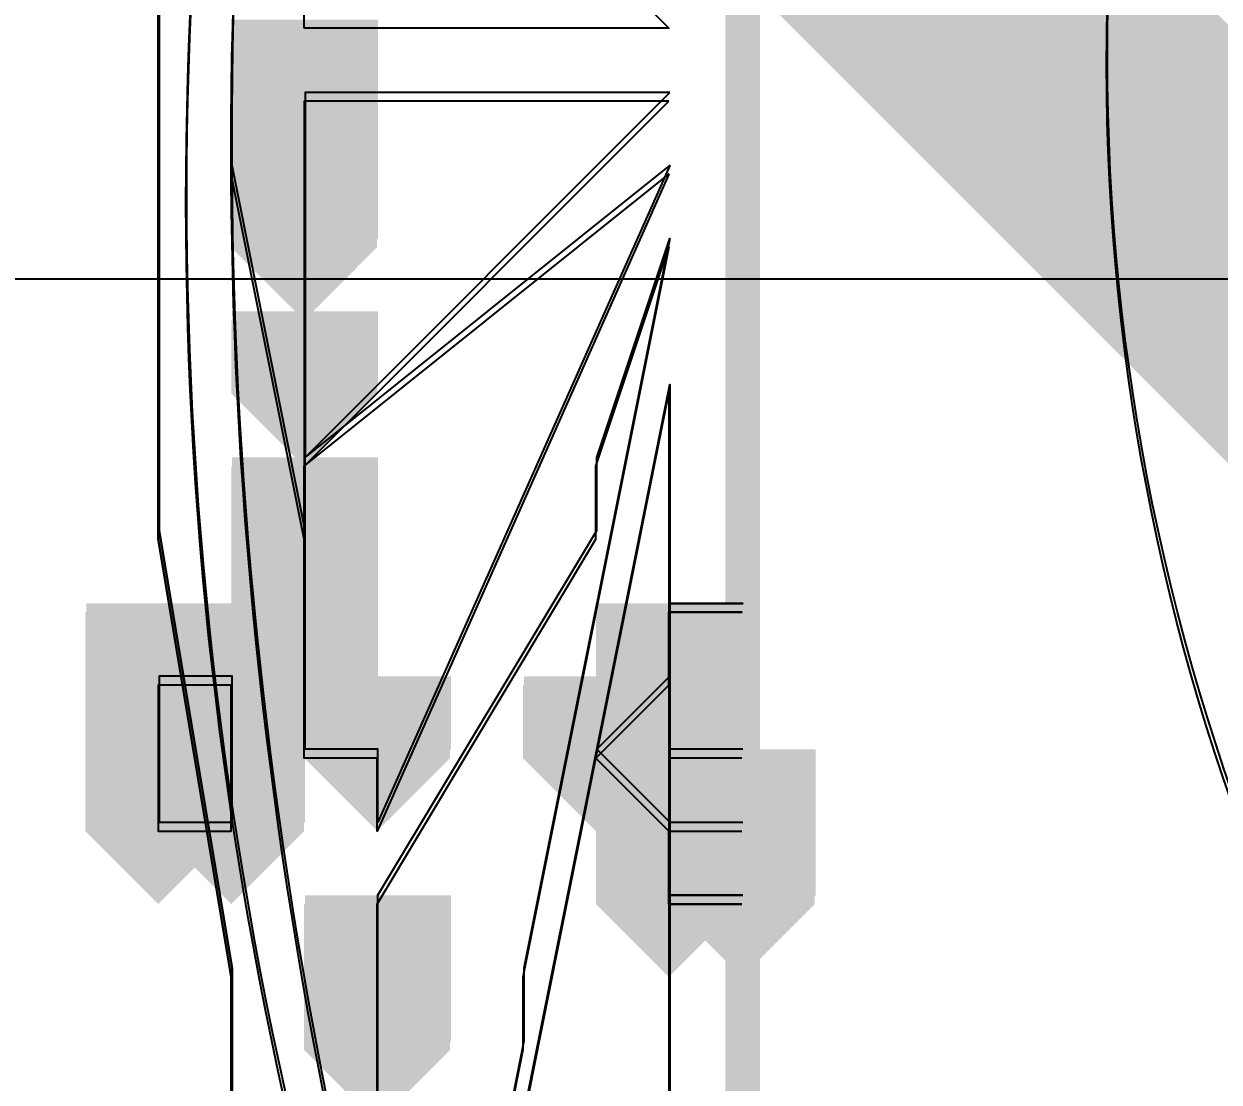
# Model space of a CAD drawing. Header units: millimetres. Extents: x -8417289 to 9420486, y 0 to 166066.
# Drawn here: x -178176.5 to -178107.2, y 78683.7 to 78745.1 of the extents above; entities that cross this region are included whole.
import ezdxf
from ezdxf import colors
from ezdxf.entities.mleader import LeaderData, LeaderLine
from ezdxf.math import Vec2, Vec3

# ---------------------------------------------------------------- set-up
doc = ezdxf.new("R2010")
doc.units = ezdxf.units.MM
doc.header["$MEASUREMENT"] = 0
doc.header["$PDMODE"] = 3
doc.header["$PDSIZE"] = -4
doc.layers.get('0').update_dxf_attribs({"color": 250, "lineweight": 9})
doc.layers.get('Defpoints').update_dxf_attribs({"color": 6})
doc.layers.add('_АР ТЕКСТ', color=250, linetype='Continuous', lineweight=25)
for name, color, linetype in [('ТХ_обор_бытовое', 14, 'Continuous'), ('ТХ_привязки ЭО', 96, 'Continuous'), ('ТХ_привязки_ВК', 174, 'Continuous')]:
    doc.layers.add(name, color=color, linetype=linetype)
doc.styles.add('ISOCPEUR', font='isocpeur.TTF')
doc.dimstyles.new('R_100', dxfattribs={"dimtxt": 270, "dimasz": 120, "dimexe": 100, "dimexo": 0, "dimgap": 60, "dimtad": 1, "dimdec": 0, "dimrnd": 50, "dimzin": 0, "dimdsep": 46, "dimtxsty": 'ISOCPEUR', "dimblk": 'ARCHTICK', "dimcen": 0, "dimdle": 100, "dimclrd": 256, "dimclre": 256, "dimclrt": 256, "dimadec": 0, "dimazin": 0, "dimtfac": 2, "dimtdec": 0, "dimtofl": 0, "dimtmove": 1, "dimatfit": 3, "dimfxl": 1, "dimtvp": 3, "dimtolj": 1, "dimtzin": 0, "dimarcsym": 0})

# ---------------------------------------------------------------- blocks, each defined once
blk = doc.blocks.new('_DotSmall')
at = {"color": 0, "linetype": 'ByBlock', "const_width": 0.5}
blk.add_lwpolyline([(-0.0625, 0, 1), (0.0625, 0, 1)], format="xyb", close=True, dxfattribs=at)
blk = doc.blocks.new('У300')
at = {"layer": 'ТХ_обор_бытовое', "transparency": 33554559}
for points in [[(-230567.446, 67307.201), (-230571.679, 67307.201), (-230571.679, 67302.967), (-230567.446, 67298.734), (-230563.212, 67302.967), (-230563.212, 67307.201)], [(-230567.395, 67307.711), (-230571.628, 67307.711), (-230571.628, 67303.478), (-230567.395, 67299.244), (-230563.161, 67303.478), (-230563.161, 67307.711)], [(-230567.395, 67303.478), (-230571.628, 67303.478), (-230571.628, 67299.244), (-230567.395, 67295.011), (-230563.161, 67299.244), (-230563.161, 67303.478)], [(-230567.395, 67303.478), (-230571.628, 67303.478), (-230571.628, 67299.244), (-230567.395, 67295.011), (-230563.161, 67299.244), (-230563.161, 67303.478)], [(-230567.446, 67302.967), (-230571.679, 67302.967), (-230571.679, 67298.734), (-230567.446, 67294.501), (-230563.212, 67298.734), (-230563.212, 67302.967)], [(-230567.446, 67302.967), (-230571.679, 67302.967), (-230571.679, 67298.734), (-230567.446, 67294.501), (-230563.212, 67298.734), (-230563.212, 67302.967)], [(-230567.395, 67299.244), (-230571.628, 67299.244), (-230571.628, 67295.011), (-230567.395, 67290.778), (-230563.161, 67295.011), (-230563.161, 67299.244)], [(-230567.395, 67299.244), (-230571.628, 67299.244), (-230571.628, 67295.011), (-230567.395, 67290.778), (-230563.161, 67295.011), (-230563.161, 67299.244)], [(-230567.395, 67299.244), (-230571.628, 67299.244), (-230571.628, 67295.011), (-230567.395, 67290.778), (-230563.161, 67295.011), (-230563.161, 67299.244)], [(-230567.395, 67299.244), (-230571.628, 67299.244), (-230571.628, 67295.011), (-230567.395, 67290.778), (-230563.161, 67295.011), (-230563.161, 67299.244)], [(-230567.446, 67298.734), (-230571.679, 67298.734), (-230571.679, 67294.501), (-230567.446, 67290.267), (-230563.212, 67294.501), (-230563.212, 67298.734)], [(-230567.446, 67298.734), (-230571.679, 67298.734), (-230571.679, 67294.501), (-230567.446, 67290.267), (-230563.212, 67294.501), (-230563.212, 67298.734)], [(-230567.446, 67298.734), (-230571.679, 67298.734), (-230571.679, 67294.501), (-230567.446, 67290.267), (-230563.212, 67294.501), (-230563.212, 67298.734)], [(-230567.446, 67298.734), (-230571.679, 67298.734), (-230571.679, 67294.501), (-230567.446, 67290.267), (-230563.212, 67294.501), (-230563.212, 67298.734)], [(-230567.395, 67290.778), (-230571.628, 67290.778), (-230571.628, 67286.544), (-230567.395, 67282.311), (-230563.161, 67286.544), (-230563.161, 67290.778)], [(-230567.446, 67290.267), (-230571.679, 67290.267), (-230571.679, 67286.034), (-230567.446, 67281.8), (-230563.212, 67286.034), (-230563.212, 67290.267)], [(-230567.395, 67282.311), (-230571.628, 67282.311), (-230571.628, 67278.078), (-230567.395, 67273.844), (-230563.161, 67278.078), (-230563.161, 67282.311)], [(-230567.395, 67282.311), (-230571.628, 67282.311), (-230571.628, 67278.078), (-230567.395, 67273.844), (-230563.161, 67278.078), (-230563.161, 67282.311)], [(-230567.446, 67281.8), (-230571.679, 67281.8), (-230571.679, 67277.567), (-230567.446, 67273.334), (-230563.212, 67277.567), (-230563.212, 67281.8)], [(-230567.446, 67281.8), (-230571.679, 67281.8), (-230571.679, 67277.567), (-230567.446, 67273.334), (-230563.212, 67277.567), (-230563.212, 67281.8)], [(-230567.395, 67278.078), (-230571.628, 67278.078), (-230571.628, 67273.844), (-230567.395, 67269.611), (-230563.161, 67273.844), (-230563.161, 67278.078)], [(-230567.446, 67277.567), (-230571.679, 67277.567), (-230571.679, 67273.334), (-230567.446, 67269.1), (-230563.212, 67273.334), (-230563.212, 67277.567)], [(-230575.913, 67273.334), (-230580.146, 67273.334), (-230580.146, 67269.1), (-230575.913, 67264.867), (-230571.679, 67269.1), (-230571.679, 67273.334)], [(-230575.913, 67273.334), (-230580.146, 67273.334), (-230580.146, 67269.1), (-230575.913, 67264.867), (-230571.679, 67269.1), (-230571.679, 67273.334)], [(-230575.861, 67273.844), (-230580.095, 67273.844), (-230580.095, 67269.611), (-230575.861, 67265.378), (-230571.628, 67269.611), (-230571.628, 67273.844)], [(-230575.861, 67273.844), (-230580.095, 67273.844), (-230580.095, 67269.611), (-230575.861, 67265.378), (-230571.628, 67269.611), (-230571.628, 67273.844)], [(-230567.446, 67273.334), (-230571.679, 67273.334), (-230571.679, 67269.1), (-230567.446, 67264.867), (-230563.212, 67269.1), (-230563.212, 67273.334)], [(-230567.395, 67273.844), (-230571.628, 67273.844), (-230571.628, 67269.611), (-230567.395, 67265.378), (-230563.161, 67269.611), (-230563.161, 67273.844)], [(-230546.279, 67273.334), (-230550.512, 67273.334), (-230550.512, 67269.1), (-230546.279, 67264.867), (-230542.046, 67269.1), (-230542.046, 67273.334)], [(-230546.279, 67273.334), (-230550.512, 67273.334), (-230550.512, 67269.1), (-230546.279, 67264.867), (-230542.046, 67269.1), (-230542.046, 67273.334)], [(-230546.279, 67273.334), (-230550.512, 67273.334), (-230550.512, 67269.1), (-230546.279, 67264.867), (-230542.046, 67269.1), (-230542.046, 67273.334)], [(-230546.279, 67273.334), (-230550.512, 67273.334), (-230550.512, 67269.1), (-230546.279, 67264.867), (-230542.046, 67269.1), (-230542.046, 67273.334)], [(-230546.228, 67273.844), (-230550.461, 67273.844), (-230550.461, 67269.611), (-230546.228, 67265.378), (-230541.994, 67269.611), (-230541.994, 67273.844)], [(-230546.228, 67273.844), (-230550.461, 67273.844), (-230550.461, 67269.611), (-230546.228, 67265.378), (-230541.994, 67269.611), (-230541.994, 67273.844)], [(-230546.228, 67273.844), (-230550.461, 67273.844), (-230550.461, 67269.611), (-230546.228, 67265.378), (-230541.994, 67269.611), (-230541.994, 67273.844)], [(-230546.228, 67273.844), (-230550.461, 67273.844), (-230550.461, 67269.611), (-230546.228, 67265.378), (-230541.994, 67269.611), (-230541.994, 67273.844)], [(-230575.913, 67269.1), (-230580.146, 67269.1), (-230580.146, 67264.867), (-230575.913, 67260.634), (-230571.679, 67264.867), (-230571.679, 67269.1)], [(-230575.913, 67269.1), (-230580.146, 67269.1), (-230580.146, 67264.867), (-230575.913, 67260.634), (-230571.679, 67264.867), (-230571.679, 67269.1)], [(-230575.913, 67269.1), (-230580.146, 67269.1), (-230580.146, 67264.867), (-230575.913, 67260.634), (-230571.679, 67264.867), (-230571.679, 67269.1)], [(-230575.913, 67269.1), (-230580.146, 67269.1), (-230580.146, 67264.867), (-230575.913, 67260.634), (-230571.679, 67264.867), (-230571.679, 67269.1)], [(-230575.913, 67269.1), (-230580.146, 67269.1), (-230580.146, 67264.867), (-230575.913, 67260.634), (-230571.679, 67264.867), (-230571.679, 67269.1)], [(-230575.913, 67269.1), (-230580.146, 67269.1), (-230580.146, 67264.867), (-230575.913, 67260.634), (-230571.679, 67264.867), (-230571.679, 67269.1)], [(-230575.913, 67269.1), (-230580.146, 67269.1), (-230580.146, 67264.867), (-230575.913, 67260.634), (-230571.679, 67264.867), (-230571.679, 67269.1)], [(-230575.913, 67269.1), (-230580.146, 67269.1), (-230580.146, 67264.867), (-230575.913, 67260.634), (-230571.679, 67264.867), (-230571.679, 67269.1)], [(-230575.913, 67269.1), (-230580.146, 67269.1), (-230580.146, 67264.867), (-230575.913, 67260.634), (-230571.679, 67264.867), (-230571.679, 67269.1)], [(-230575.861, 67269.611), (-230580.095, 67269.611), (-230580.095, 67265.378), (-230575.861, 67261.144), (-230571.628, 67265.378), (-230571.628, 67269.611)], [(-230575.861, 67269.611), (-230580.095, 67269.611), (-230580.095, 67265.378), (-230575.861, 67261.144), (-230571.628, 67265.378), (-230571.628, 67269.611)], [(-230575.861, 67269.611), (-230580.095, 67269.611), (-230580.095, 67265.378), (-230575.861, 67261.144), (-230571.628, 67265.378), (-230571.628, 67269.611)], [(-230575.861, 67269.611), (-230580.095, 67269.611), (-230580.095, 67265.378), (-230575.861, 67261.144), (-230571.628, 67265.378), (-230571.628, 67269.611)], [(-230575.861, 67269.611), (-230580.095, 67269.611), (-230580.095, 67265.378), (-230575.861, 67261.144), (-230571.628, 67265.378), (-230571.628, 67269.611)], [(-230575.861, 67269.611), (-230580.095, 67269.611), (-230580.095, 67265.378), (-230575.861, 67261.144), (-230571.628, 67265.378), (-230571.628, 67269.611)], [(-230575.861, 67269.611), (-230580.095, 67269.611), (-230580.095, 67265.378), (-230575.861, 67261.144), (-230571.628, 67265.378), (-230571.628, 67269.611)], [(-230575.861, 67269.611), (-230580.095, 67269.611), (-230580.095, 67265.378), (-230575.861, 67261.144), (-230571.628, 67265.378), (-230571.628, 67269.611)], [(-230575.861, 67269.611), (-230580.095, 67269.611), (-230580.095, 67265.378), (-230575.861, 67261.144), (-230571.628, 67265.378), (-230571.628, 67269.611)], [(-230571.679, 67269.1), (-230575.913, 67269.1), (-230575.913, 67264.867), (-230571.679, 67260.634), (-230567.446, 67264.867), (-230567.446, 67269.1)], [(-230571.679, 67269.1), (-230575.913, 67269.1), (-230575.913, 67264.867), (-230571.679, 67260.634), (-230567.446, 67264.867), (-230567.446, 67269.1)], [(-230571.679, 67269.1), (-230575.913, 67269.1), (-230575.913, 67264.867), (-230571.679, 67260.634), (-230567.446, 67264.867), (-230567.446, 67269.1)], [(-230571.679, 67269.1), (-230575.913, 67269.1), (-230575.913, 67264.867), (-230571.679, 67260.634), (-230567.446, 67264.867), (-230567.446, 67269.1)], [(-230571.679, 67269.1), (-230575.913, 67269.1), (-230575.913, 67264.867), (-230571.679, 67260.634), (-230567.446, 67264.867), (-230567.446, 67269.1)], [(-230571.679, 67269.1), (-230575.913, 67269.1), (-230575.913, 67264.867), (-230571.679, 67260.634), (-230567.446, 67264.867), (-230567.446, 67269.1)], [(-230571.679, 67269.1), (-230575.913, 67269.1), (-230575.913, 67264.867), (-230571.679, 67260.634), (-230567.446, 67264.867), (-230567.446, 67269.1)], [(-230571.679, 67269.1), (-230575.913, 67269.1), (-230575.913, 67264.867), (-230571.679, 67260.634), (-230567.446, 67264.867), (-230567.446, 67269.1)], [(-230571.679, 67269.1), (-230575.913, 67269.1), (-230575.913, 67264.867), (-230571.679, 67260.634), (-230567.446, 67264.867), (-230567.446, 67269.1)], [(-230571.628, 67269.611), (-230575.861, 67269.611), (-230575.861, 67265.378), (-230571.628, 67261.144), (-230567.395, 67265.378), (-230567.395, 67269.611)], [(-230571.628, 67269.611), (-230575.861, 67269.611), (-230575.861, 67265.378), (-230571.628, 67261.144), (-230567.395, 67265.378), (-230567.395, 67269.611)], [(-230571.628, 67269.611), (-230575.861, 67269.611), (-230575.861, 67265.378), (-230571.628, 67261.144), (-230567.395, 67265.378), (-230567.395, 67269.611)], [(-230571.628, 67269.611), (-230575.861, 67269.611), (-230575.861, 67265.378), (-230571.628, 67261.144), (-230567.395, 67265.378), (-230567.395, 67269.611)], [(-230571.628, 67269.611), (-230575.861, 67269.611), (-230575.861, 67265.378), (-230571.628, 67261.144), (-230567.395, 67265.378), (-230567.395, 67269.611)], [(-230571.628, 67269.611), (-230575.861, 67269.611), (-230575.861, 67265.378), (-230571.628, 67261.144), (-230567.395, 67265.378), (-230567.395, 67269.611)], [(-230571.628, 67269.611), (-230575.861, 67269.611), (-230575.861, 67265.378), (-230571.628, 67261.144), (-230567.395, 67265.378), (-230567.395, 67269.611)], [(-230571.628, 67269.611), (-230575.861, 67269.611), (-230575.861, 67265.378), (-230571.628, 67261.144), (-230567.395, 67265.378), (-230567.395, 67269.611)], [(-230571.628, 67269.611), (-230575.861, 67269.611), (-230575.861, 67265.378), (-230571.628, 67261.144), (-230567.395, 67265.378), (-230567.395, 67269.611)], [(-230563.212, 67269.1), (-230567.446, 67269.1), (-230567.446, 67264.867), (-230563.212, 67260.634), (-230558.979, 67264.867), (-230558.979, 67269.1)], [(-230563.161, 67269.611), (-230567.395, 67269.611), (-230567.395, 67265.378), (-230563.161, 67261.144), (-230558.928, 67265.378), (-230558.928, 67269.611)], [(-230550.512, 67269.1), (-230554.746, 67269.1), (-230554.746, 67264.867), (-230550.512, 67260.634), (-230546.279, 67264.867), (-230546.279, 67269.1)], [(-230550.512, 67269.1), (-230554.746, 67269.1), (-230554.746, 67264.867), (-230550.512, 67260.634), (-230546.279, 67264.867), (-230546.279, 67269.1)], [(-230550.461, 67269.611), (-230554.695, 67269.611), (-230554.695, 67265.378), (-230550.461, 67261.144), (-230546.228, 67265.378), (-230546.228, 67269.611)], [(-230550.461, 67269.611), (-230554.695, 67269.611), (-230554.695, 67265.378), (-230550.461, 67261.144), (-230546.228, 67265.378), (-230546.228, 67269.611)], [(-230546.279, 67269.1), (-230550.512, 67269.1), (-230550.512, 67264.867), (-230546.279, 67260.634), (-230542.046, 67264.867), (-230542.046, 67269.1)], [(-230546.279, 67269.1), (-230550.512, 67269.1), (-230550.512, 67264.867), (-230546.279, 67260.634), (-230542.046, 67264.867), (-230542.046, 67269.1)], [(-230546.228, 67269.611), (-230550.461, 67269.611), (-230550.461, 67265.378), (-230546.228, 67261.144), (-230541.994, 67265.378), (-230541.994, 67269.611)], [(-230546.228, 67269.611), (-230550.461, 67269.611), (-230550.461, 67265.378), (-230546.228, 67261.144), (-230541.994, 67265.378), (-230541.994, 67269.611)], [(-230575.861, 67265.378), (-230580.095, 67265.378), (-230580.095, 67261.144), (-230575.861, 67256.911), (-230571.628, 67261.144), (-230571.628, 67265.378)], [(-230575.861, 67265.378), (-230580.095, 67265.378), (-230580.095, 67261.144), (-230575.861, 67256.911), (-230571.628, 67261.144), (-230571.628, 67265.378)], [(-230575.861, 67265.378), (-230580.095, 67265.378), (-230580.095, 67261.144), (-230575.861, 67256.911), (-230571.628, 67261.144), (-230571.628, 67265.378)], [(-230575.861, 67265.378), (-230580.095, 67265.378), (-230580.095, 67261.144), (-230575.861, 67256.911), (-230571.628, 67261.144), (-230571.628, 67265.378)], [(-230575.861, 67265.378), (-230580.095, 67265.378), (-230580.095, 67261.144), (-230575.861, 67256.911), (-230571.628, 67261.144), (-230571.628, 67265.378)], [(-230571.628, 67265.378), (-230575.861, 67265.378), (-230575.861, 67261.144), (-230571.628, 67256.911), (-230567.395, 67261.144), (-230567.395, 67265.378)], [(-230571.628, 67265.378), (-230575.861, 67265.378), (-230575.861, 67261.144), (-230571.628, 67256.911), (-230567.395, 67261.144), (-230567.395, 67265.378)], [(-230571.628, 67265.378), (-230575.861, 67265.378), (-230575.861, 67261.144), (-230571.628, 67256.911), (-230567.395, 67261.144), (-230567.395, 67265.378)], [(-230546.228, 67265.378), (-230550.461, 67265.378), (-230550.461, 67261.144), (-230546.228, 67256.911), (-230541.994, 67261.144), (-230541.994, 67265.378)], [(-230546.228, 67265.378), (-230550.461, 67265.378), (-230550.461, 67261.144), (-230546.228, 67256.911), (-230541.994, 67261.144), (-230541.994, 67265.378)], [(-230541.994, 67265.378), (-230546.228, 67265.378), (-230546.228, 67261.144), (-230541.994, 67256.911), (-230537.761, 67261.144), (-230537.761, 67265.378)], [(-230575.913, 67264.867), (-230580.146, 67264.867), (-230580.146, 67260.634), (-230575.913, 67256.4), (-230571.679, 67260.634), (-230571.679, 67264.867)], [(-230575.913, 67264.867), (-230580.146, 67264.867), (-230580.146, 67260.634), (-230575.913, 67256.4), (-230571.679, 67260.634), (-230571.679, 67264.867)], [(-230575.913, 67264.867), (-230580.146, 67264.867), (-230580.146, 67260.634), (-230575.913, 67256.4), (-230571.679, 67260.634), (-230571.679, 67264.867)], [(-230575.913, 67264.867), (-230580.146, 67264.867), (-230580.146, 67260.634), (-230575.913, 67256.4), (-230571.679, 67260.634), (-230571.679, 67264.867)], [(-230575.913, 67264.867), (-230580.146, 67264.867), (-230580.146, 67260.634), (-230575.913, 67256.4), (-230571.679, 67260.634), (-230571.679, 67264.867)], [(-230571.679, 67264.867), (-230575.913, 67264.867), (-230575.913, 67260.634), (-230571.679, 67256.4), (-230567.446, 67260.634), (-230567.446, 67264.867)], [(-230571.679, 67264.867), (-230575.913, 67264.867), (-230575.913, 67260.634), (-230571.679, 67256.4), (-230567.446, 67260.634), (-230567.446, 67264.867)], [(-230571.679, 67264.867), (-230575.913, 67264.867), (-230575.913, 67260.634), (-230571.679, 67256.4), (-230567.446, 67260.634), (-230567.446, 67264.867)], [(-230546.279, 67264.867), (-230550.512, 67264.867), (-230550.512, 67260.634), (-230546.279, 67256.4), (-230542.046, 67260.634), (-230542.046, 67264.867)], [(-230546.279, 67264.867), (-230550.512, 67264.867), (-230550.512, 67260.634), (-230546.279, 67256.4), (-230542.046, 67260.634), (-230542.046, 67264.867)], [(-230542.046, 67264.867), (-230546.279, 67264.867), (-230546.279, 67260.634), (-230542.046, 67256.4), (-230537.812, 67260.634), (-230537.812, 67264.867)], [(-230546.228, 67261.144), (-230550.461, 67261.144), (-230550.461, 67256.911), (-230546.228, 67252.678), (-230541.994, 67256.911), (-230541.994, 67261.144)], [(-230546.228, 67261.144), (-230550.461, 67261.144), (-230550.461, 67256.911), (-230546.228, 67252.678), (-230541.994, 67256.911), (-230541.994, 67261.144)], [(-230541.994, 67261.144), (-230546.228, 67261.144), (-230546.228, 67256.911), (-230541.994, 67252.678), (-230537.761, 67256.911), (-230537.761, 67261.144)], [(-230541.994, 67261.144), (-230546.228, 67261.144), (-230546.228, 67256.911), (-230541.994, 67252.678), (-230537.761, 67256.911), (-230537.761, 67261.144)], [(-230546.279, 67260.634), (-230550.512, 67260.634), (-230550.512, 67256.4), (-230546.279, 67252.167), (-230542.046, 67256.4), (-230542.046, 67260.634)], [(-230546.279, 67260.634), (-230550.512, 67260.634), (-230550.512, 67256.4), (-230546.279, 67252.167), (-230542.046, 67256.4), (-230542.046, 67260.634)], [(-230542.046, 67260.634), (-230546.279, 67260.634), (-230546.279, 67256.4), (-230542.046, 67252.167), (-230537.812, 67256.4), (-230537.812, 67260.634)], [(-230542.046, 67260.634), (-230546.279, 67260.634), (-230546.279, 67256.4), (-230542.046, 67252.167), (-230537.812, 67256.4), (-230537.812, 67260.634)], [(-230563.161, 67256.911), (-230567.395, 67256.911), (-230567.395, 67252.678), (-230563.161, 67248.444), (-230558.928, 67252.678), (-230558.928, 67256.911)], [(-230563.212, 67256.4), (-230567.446, 67256.4), (-230567.446, 67252.167), (-230563.212, 67247.934), (-230558.979, 67252.167), (-230558.979, 67256.4)], [(-230563.161, 67252.678), (-230567.395, 67252.678), (-230567.395, 67248.444), (-230563.161, 67244.211), (-230558.928, 67248.444), (-230558.928, 67252.678)], [(-230563.212, 67252.167), (-230567.446, 67252.167), (-230567.446, 67247.934), (-230563.212, 67243.7), (-230558.979, 67247.934), (-230558.979, 67252.167)]]:
    blk.add_hatch(color=256, dxfattribs=at).paths.add_polyline_path(points)
at = {"layer": 'ТХ_обор_бытовое', "const_width": 2}
blk.add_lwpolyline([(-230216.026, 67468.579), (-230216.026, 67142.61), (-230541.994, 67142.61), (-230541.994, 67468.579)], close=True, dxfattribs=at)
at = {"layer": 'ТХ_обор_бытовое', "elevation": -0.565}
for points in [[(-230571.679, 67235.233), (-230571.679, 67252.167), (-230575.913, 67277.567), (-230575.913, 67298.734), (-230575.913, 67324.134), (-230575.913, 67345.301), (-230571.679, 67366.468), (-230567.446, 67383.401), (-230563.212, 67400.335), (-230558.979, 67413.035), (-230554.746, 67421.501), (-230542.046, 67429.968), (-230554.746, 67421.501), (-230558.979, 67413.035), (-230563.212, 67400.335), (-230567.446, 67383.401), (-230571.679, 67366.468), (-230575.913, 67345.301), (-230575.913, 67324.134), (-230575.913, 67298.734), (-230575.913, 67277.567), (-230571.679, 67252.167), (-230571.679, 67235.233)], [(-230571.679, 67235.233), (-230571.679, 67252.167), (-230575.913, 67277.567), (-230575.913, 67298.734), (-230575.913, 67324.134), (-230575.913, 67345.301), (-230571.679, 67366.468), (-230567.446, 67383.401), (-230563.212, 67400.335), (-230558.979, 67413.035), (-230554.746, 67421.501), (-230542.046, 67429.968)], [(-230571.679, 67366.468), (-230575.913, 67345.301), (-230575.913, 67324.134), (-230575.913, 67298.734), (-230575.913, 67277.567)], [(-230567.446, 67277.567), (-230571.679, 67298.734)], [(-230542.046, 67264.867), (-230546.279, 67264.867), (-230546.279, 67260.634), (-230542.046, 67260.634)]]:
    blk.add_lwpolyline(points, dxfattribs=at)
at = {"layer": 'ТХ_обор_бытовое'}
for points in [[(-230571.628, 67235.744), (-230571.628, 67252.678), (-230575.861, 67278.078), (-230575.861, 67299.244), (-230575.861, 67324.645), (-230575.861, 67345.811), (-230571.628, 67366.978), (-230567.395, 67383.912), (-230563.161, 67400.845), (-230558.928, 67413.545), (-230554.695, 67422.012), (-230541.994, 67430.479), (-230554.695, 67422.012), (-230558.928, 67413.545), (-230563.161, 67400.845), (-230567.395, 67383.912), (-230571.628, 67366.978), (-230575.861, 67345.811), (-230575.861, 67324.645), (-230575.861, 67299.244), (-230575.861, 67278.078), (-230571.628, 67252.678), (-230571.628, 67235.744)], [(-230571.628, 67235.744), (-230571.628, 67252.678), (-230575.861, 67278.078), (-230575.861, 67299.244), (-230575.861, 67324.645), (-230575.861, 67345.811), (-230571.628, 67366.978), (-230567.395, 67383.912), (-230563.161, 67400.845), (-230558.928, 67413.545), (-230554.695, 67422.012), (-230541.994, 67430.479)], [(-230571.628, 67366.978), (-230575.861, 67345.811), (-230575.861, 67324.645), (-230575.861, 67299.244), (-230575.861, 67278.078)], [(-230567.395, 67278.078), (-230571.628, 67299.244)], [(-230541.994, 67265.378), (-230546.228, 67265.378), (-230546.228, 67261.144), (-230541.994, 67261.144)]]:
    blk.add_lwpolyline(points, dxfattribs=at)
blk.add_lwpolyline([(-230546.228, 67417.779), (-230541.994, 67417.779, 0.248454), (-230550.461, 67193.41, -0.207133)], format="xyb", close=True, dxfattribs=at)
at = {"layer": 'ТХ_обор_бытовое', "elevation": -0.565}
blk.add_lwpolyline([(-230546.279, 67417.268), (-230542.046, 67417.268, 0.248454), (-230550.512, 67192.9, -0.207133)], format="xyb", close=True, dxfattribs=at)
for points in [[(-230567.446, 67307.201), (-230567.446, 67311.434), (-230567.446, 67315.667), (-230567.446, 67319.901), (-230567.446, 67324.134), (-230567.446, 67328.367), (-230546.279, 67307.201)], [(-230546.279, 67302.967), (-230567.446, 67302.967), (-230567.446, 67298.734), (-230567.446, 67294.501), (-230567.446, 67290.267), (-230567.446, 67286.034), (-230567.446, 67281.8)], [(-230567.446, 67269.1), (-230567.446, 67273.334), (-230567.446, 67277.567), (-230567.446, 67281.8), (-230546.279, 67298.734), (-230563.212, 67260.634), (-230563.212, 67264.867), (-230567.446, 67264.867)], [(-230563.212, 67256.4), (-230550.512, 67277.567), (-230550.512, 67281.8), (-230546.279, 67294.501), (-230554.746, 67252.167), (-230554.746, 67247.934), (-230558.979, 67226.767), (-230558.979, 67231), (-230563.212, 67235.233), (-230563.212, 67239.467), (-230563.212, 67243.7), (-230563.212, 67247.934), (-230563.212, 67252.167)], [(-230546.279, 67192.9), (-230546.279, 67197.133), (-230550.512, 67201.367), (-230554.746, 67205.6), (-230554.746, 67209.833), (-230558.979, 67214.067), (-230558.979, 67218.3), (-230558.979, 67222.533), (-230546.279, 67286.034)], [(-230542.046, 67256.4), (-230546.279, 67256.4), (-230546.279, 67260.634), (-230550.512, 67264.867), (-230546.279, 67269.1), (-230546.279, 67273.334), (-230542.046, 67273.334), (-230546.279, 67273.334), (-230546.279, 67269.1), (-230550.512, 67264.867), (-230546.279, 67260.634), (-230546.279, 67256.4)], [(-230571.679, 67264.867), (-230571.679, 67269.1), (-230575.913, 67269.1), (-230575.913, 67264.867), (-230575.913, 67260.634), (-230571.679, 67260.634)]]:
    blk.add_lwpolyline(points, close=True, dxfattribs=at)
at = {"layer": 'ТХ_обор_бытовое'}
for points in [[(-230546.228, 67303.478), (-230567.395, 67303.478), (-230567.395, 67299.244), (-230567.395, 67295.011), (-230567.395, 67290.778), (-230567.395, 67286.544), (-230567.395, 67282.311)], [(-230567.395, 67269.611), (-230567.395, 67273.844), (-230567.395, 67278.078), (-230567.395, 67282.311), (-230546.228, 67299.244), (-230563.161, 67261.144), (-230563.161, 67265.378), (-230567.395, 67265.378)], [(-230563.161, 67256.911), (-230550.461, 67278.078), (-230550.461, 67282.311), (-230546.228, 67295.011), (-230554.695, 67252.678), (-230554.695, 67248.444), (-230558.928, 67227.277), (-230558.928, 67231.511), (-230563.161, 67235.744), (-230563.161, 67239.977), (-230563.161, 67244.211), (-230563.161, 67248.444), (-230563.161, 67252.678)], [(-230546.228, 67193.41), (-230546.228, 67197.644), (-230550.461, 67201.877), (-230554.695, 67206.111), (-230554.695, 67210.344), (-230558.928, 67214.577), (-230558.928, 67218.811), (-230558.928, 67223.044), (-230546.228, 67286.544)], [(-230541.994, 67256.911), (-230546.228, 67256.911), (-230546.228, 67261.144), (-230550.461, 67265.378), (-230546.228, 67269.611), (-230546.228, 67273.844), (-230541.994, 67273.844), (-230546.228, 67273.844), (-230546.228, 67269.611), (-230550.461, 67265.378), (-230546.228, 67261.144), (-230546.228, 67256.911)], [(-230571.628, 67265.378), (-230571.628, 67269.611), (-230575.861, 67269.611), (-230575.861, 67265.378), (-230575.861, 67261.144), (-230571.628, 67261.144)]]:
    blk.add_lwpolyline(points, close=True, dxfattribs=at)
for centre in [(-230391.761, 67305.084, -0.565), (-230391.761, 67305.084, -0.565), (-230391.71, 67305.595), (-230391.71, 67305.595)]:
    blk.add_circle(centre, 129.117, dxfattribs=at)
blk = doc.blocks.new('_Dot')
at = {"color": 0, "linetype": 'ByBlock', "lineweight": -2}
blk.add_line((-0.5, 0), (-1, 0), dxfattribs=at)
at = {"color": 0, "linetype": 'ByBlock', "const_width": 0.5}
blk.add_lwpolyline([(-0.25, 0, 1), (0.25, 0, 1)], format="xyb", close=True, dxfattribs=at)
blk = doc.blocks.new('_ArchTick')
at = {"color": 0, "linetype": 'ByBlock', "const_width": 0.15}
blk.add_lwpolyline([(-0.5, -0.5), (0.5, 0.5)], dxfattribs=at)
blk = doc.blocks.new('*D2687')
at = {"layer": 'Defpoints', "color": 0, "linetype": 'ByBlock', "lineweight": 13, "ltscale": 500, "transparency": 16777216}
for p in [(-177808.854, 78730.329), (-178104.611, 78580.284), (-177808.854, 78580.284)]:
    blk.add_point(p, dxfattribs=at)
at = {"layer": 'ТХ_привязки_ВК', "linetype": 'ByBlock', "lineweight": -2, "ltscale": 500, "transparency": 16777216}
for p, q in [((-178429.611, 78752.806), (-178429.611, 79331.806)), ((-178104.611, 78830.329), (-178104.611, 78480.284)), ((-178104.611, 78655.306), (-178429.611, 78752.806)), ((-177808.854, 78730.329), (-178204.611, 78730.329)), ((-177808.854, 78580.284), (-178204.611, 78580.284))]:
    blk.add_line(p, q, dxfattribs=at)
at = {"layer": 'ТХ_привязки_ВК', "linetype": 'ByBlock', "lineweight": -2, "ltscale": 500, "transparency": 16777216, "xscale": 120, "yscale": 120, "zscale": 120}
for p, rotation in [((-178104.611, 78730.329), 90), ((-178104.611, 78580.284), 270)]:
    blk.add_blockref('_ArchTick', p, dxfattribs=dict(at, rotation=rotation))
at = {"layer": 'ТХ_привязки_ВК', "linetype": 'ByBlock', "lineweight": 13, "ltscale": 500, "transparency": 16777216, "insert": (-178624.611, 79042.306), "char_height": 270, "attachment_point": 5, "rotation": 90, "style": 'ISOCPEUR'}
blk.add_mtext('\\A1;150', dxfattribs=at)
blk = doc.blocks.new('_None')

msp = doc.modelspace()

# ---------------------------------------------------------------- linework, layer by layer
at = {"layer": 'Defpoints', "color": 4, "lineweight": 30}
msp.add_lwpolyline([(-178139.586, 82834.485, 0.520567), (-178139.586, 82242.985, 0.520567), (-178139.586, 81761.942, 0.520567), (-178139.586, 81320.95, 0.520567), (-178139.586, 80815.075, 0.520567), (-178139.586, 80329.739, 0.520567), (-178139.586, 79829.998, 0.520567), (-178139.586, 79490.47, 0.520567), (-178139.586, 79043.404, 0.520567), (-178139.586, 78379.923, 0.520567), (-177499.491, 78379.923, 0.520567), (-177148.915, 78379.923, 0.520567), (-176763.497, 78379.923, 0.520567), (-176710.57, 78877.032, 0.520567), (-176710.57, 79321.625, 0.520567), (-176710.57, 79829.942, 0.520567), (-176710.57, 80333.731, 0.520567), (-176710.57, 80837.877, 0.520567), (-176710.57, 81240.467, 0.520567), (-176710.57, 81836.249, 0.520567), (-176710.57, 82258.951, 0.520567), (-176710.57, 82598.459, 0.520567)], format="xyb", dxfattribs=at)

# ---------------------------------------------------------------- block references
at = {"layer": 'ТХ_обор_бытовое'}
msp.add_blockref('У300', (52407.173, 11437.674), dxfattribs=at)

# ---------------------------------------------------------------- dimensions: what is measured, and where the dimension line sits
at = {"layer": 'ТХ_привязки_ВК', "linetype": 'ByBlock', "lineweight": 13, "ltscale": 500}
dim = msp.add_linear_dim(base=(-178104.611, 78580.284), p1=(-177808.854, 78730.329), p2=(-177808.854, 78580.284), angle=90, dimstyle='R_100', override={"dimpost": '\\X'}, dxfattribs=at)
dim.commit()
dim.dimension.update_dxf_attribs({"geometry": '*D2687', "text_midpoint": (-178624.611, 78812.806)})

# ---------------------------------------------------------------- leaders
at = {"layer": '_АР ТЕКСТ'}
ml = msp.add_multileader_mtext('Standard', dxfattribs=at)
ml.set_content('{\\W0.8;-2,550}', color=256, style='ISOCPEUR')
ml.set_leader_properties(color=256, linetype='Continuous', lineweight=-1)
ml.set_arrow_properties(name='DOTSMALL')
ml.build(insert=Vec2(0, 0))
ml.multileader.update_dxf_attribs({"has_text_frame": 1, "text_left_attachment_type": 4, "text_right_attachment_type": 4, "dogleg_length": 100, "arrow_head_size": 180})
ctx = ml.context
ctx.base_point, ctx.char_height, ctx.arrow_head_size, ctx.landing_gap_size, ctx.plane_origin = Vec3(-302775.822, 123943.264, -1.962), 250, 180, 50, Vec3(-302295.489, 121699.245, -1.962)
ctx.left_attachment, ctx.right_attachment = 4, 4
notes = []
notes.append((ctx, [(0, (0, 0, 0), (0, 0), (1, 0), 1, [])]))
ctx.mtext.insert, ctx.mtext.width, ctx.mtext.defined_height, ctx.mtext.line_spacing_style, ctx.mtext.flow_direction = Vec3(-302725.822, 124276.597, -1.962), 801.08641, 330.71, 2, 5
ml = msp.add_multileader_mtext('Standard', dxfattribs=at)
ml.set_content('{\\W0.8;-2,550}', color=256, style='ISOCPEUR')
ml.set_leader_properties(color=256, linetype='Continuous', lineweight=-1)
ml.set_arrow_properties(name='DOTSMALL')
ml.build(insert=Vec2(0, 0))
ml.multileader.update_dxf_attribs({"has_text_frame": 1, "text_left_attachment_type": 4, "text_right_attachment_type": 4, "dogleg_length": 100, "arrow_head_size": 180})
ctx = ml.context
ctx.base_point, ctx.char_height, ctx.arrow_head_size, ctx.landing_gap_size, ctx.plane_origin = Vec3(-314736.015, 120073.276, -1.962), 250, 180, 50, Vec3(-314255.682, 117829.258, -1.962)
ctx.left_attachment, ctx.right_attachment = 4, 4
notes.append((ctx, [(0, (0, 0, 0), (0, 0), (1, 0), 1, [])]))
ctx.mtext.insert, ctx.mtext.width, ctx.mtext.defined_height, ctx.mtext.line_spacing_style, ctx.mtext.flow_direction = Vec3(-314686.015, 120406.61, -1.962), 801.08641, 330.71, 2, 5
at = {"layer": 'ТХ_привязки ЭО'}
ml = msp.add_multileader_mtext('Standard', dxfattribs=at)
ml.set_content('\\A1;{\\fArial|b0|i0|c204|p34;Кабель из стены на Н-1200 \\A0;мм от УЧП\\A1; (\\fArial|b0|i0|c0|p34;L-1\\fArial|b0|i0|c204|p34;,0м)\\Pдля подкл. электросушителя для рук \\A0;(поз. У240):\\P- 1,0 кВт/220В/1Ф}', color=256, style='ISOCPEUR')
ml.set_leader_properties()
ml.set_arrow_properties(name='NONE')
ml.build(insert=Vec2(0, 0))
ml.multileader.update_dxf_attribs({"text_left_attachment_type": 6, "text_right_attachment_type": 6, "dogleg_length": 0.36})
ctx = ml.context
ctx.base_point, ctx.char_height, ctx.landing_gap_size, ctx.plane_origin = Vec3(-184426.628, 94360.682), 200, 0, Vec3(-209147.333, 85625.043)
ctx.left_attachment, ctx.right_attachment = 6, 6
notes.append((ctx, [(0, (1, 1, 0), (-184426.988, 94360.682), (1, 0), 0.36, [(1, [(-190621.128, 75208.78)], 0, [])])]))
ctx.mtext.insert, ctx.mtext.width, ctx.mtext.flow_direction = Vec3(-184426.628, 94600.682), 6437.97794, 5
at = {"layer": 'ТХ_привязки_ВК'}
ml = msp.add_multileader_mtext('Standard', dxfattribs=at)
ml.set_content('\\A1;\\pxql,t3;{\\fArial|b0|i0|c204|p34;В\\A0;ентили подвода хол. и гор. воды dy-15, \\fArial|b0|i0|c0|p34;h-\\fArial|b0|i0|c204|p34;5\\fArial|b0|i0|c0|p34;00\\fArial|b0|i0|c204|p34;мм\\fArial|b0|i0|c0|p34; \\fArial|b0|i0|c204|p34;от УЧП, \\P\\ptz;Выпуск - канализация dy-50, \\fArial|b0|i0|c0|p34;h-\\fArial|b0|i0|c204|p34;450мм\\fArial|b0|i0|c0|p34; \\fArial|b0|i0|c204|p34;от УЧП\\P\\pt3;\\A1;-высота установки 700мм от УЧП \\P\\ptz;\\A0;для подкл. раковины (поз. У007)}', color=256, style='ISOCPEUR')
ml.set_leader_properties()
ml.set_arrow_properties(name='DOT')
ml.build(insert=Vec2(0, 0))
ml.multileader.update_dxf_attribs({"text_left_attachment_type": 6, "text_right_attachment_type": 6, "dogleg_length": 0.36, "arrow_head_size": 100})
ctx = ml.context
ctx.base_point, ctx.char_height, ctx.arrow_head_size, ctx.plane_origin = Vec3(-184428.628, 95778.174), 200, 100, Vec3(-173604.182, 100380.974)
ctx.left_attachment, ctx.right_attachment = 6, 6
notes.append((ctx, [(0, (1, 1, 0), (-184428.988, 95778.174), (1, 0), 0.36, [(1, [(-194032.917, 78700.329)], 0, [])])]))
ctx.mtext.insert, ctx.mtext.width, ctx.mtext.defined_height, ctx.mtext.flow_direction = Vec3(-184426.628, 96036.973), 11731.0729, 3256.349, 5
ml = msp.add_multileader_mtext('Standard', dxfattribs=at)
ml.set_content('{\\fArial|b0|i0|c204|p34;Вентиль подвода хол. воды dy-15,\\A1;\\fArial|b0|i0|c0|p34;\\P\\pt3;\\A0;\\fArial|b0|i0|c204|p34;Выпуск канализации dy-50\\A1;\\fArial|b0|i0|c0|p34;\\P\\fArial|b0|i0|c204|p34;для подкл. питьев. фонтанчика (поз. У300а) }', color=256, style='ISOCPEUR')
ml.set_leader_properties()
ml.set_arrow_properties(name='DOT')
ml.build(insert=Vec2(0, 0))
ml.multileader.update_dxf_attribs({"text_left_attachment_type": 6, "text_right_attachment_type": 6, "dogleg_length": 0.36, "arrow_head_size": 100})
ctx = ml.context
ctx.base_point, ctx.char_height, ctx.arrow_head_size, ctx.plane_origin = Vec3(-183071.968, 77340.288), 200, 100, Vec3(-174556.164, 98706.822)
ctx.left_attachment, ctx.right_attachment = 6, 6
notes.append((ctx, [(1, (1, 1, 0), (-178347.144, 77340.288), (-1, 0), 0.36, [(1, [(-177808.854, 78730.329)], 0, [])])]))
ctx.mtext.insert, ctx.mtext.width, ctx.mtext.flow_direction = Vec3(-183069.968, 77599.088), 5601.28457, 5
for ctx, leaders in notes:
    for number, flags, end, landing, length, lines in leaders:
        leader = LeaderData()
        leader.index, (leader.has_last_leader_line, leader.has_dogleg_vector, leader.attachment_direction) = number, flags
        leader.last_leader_point, leader.dogleg_vector, leader.dogleg_length = Vec3(end), Vec3(landing), length
        for number, points, colour, breaks in lines:
            line = LeaderLine()
            line.index, line.vertices, line.color, line.breaks = number, Vec3.list(points), colors.encode_raw_color(colour), breaks
            leader.lines.append(line)
        ctx.leaders.append(leader)

doc.saveas('drawing.dxf')
